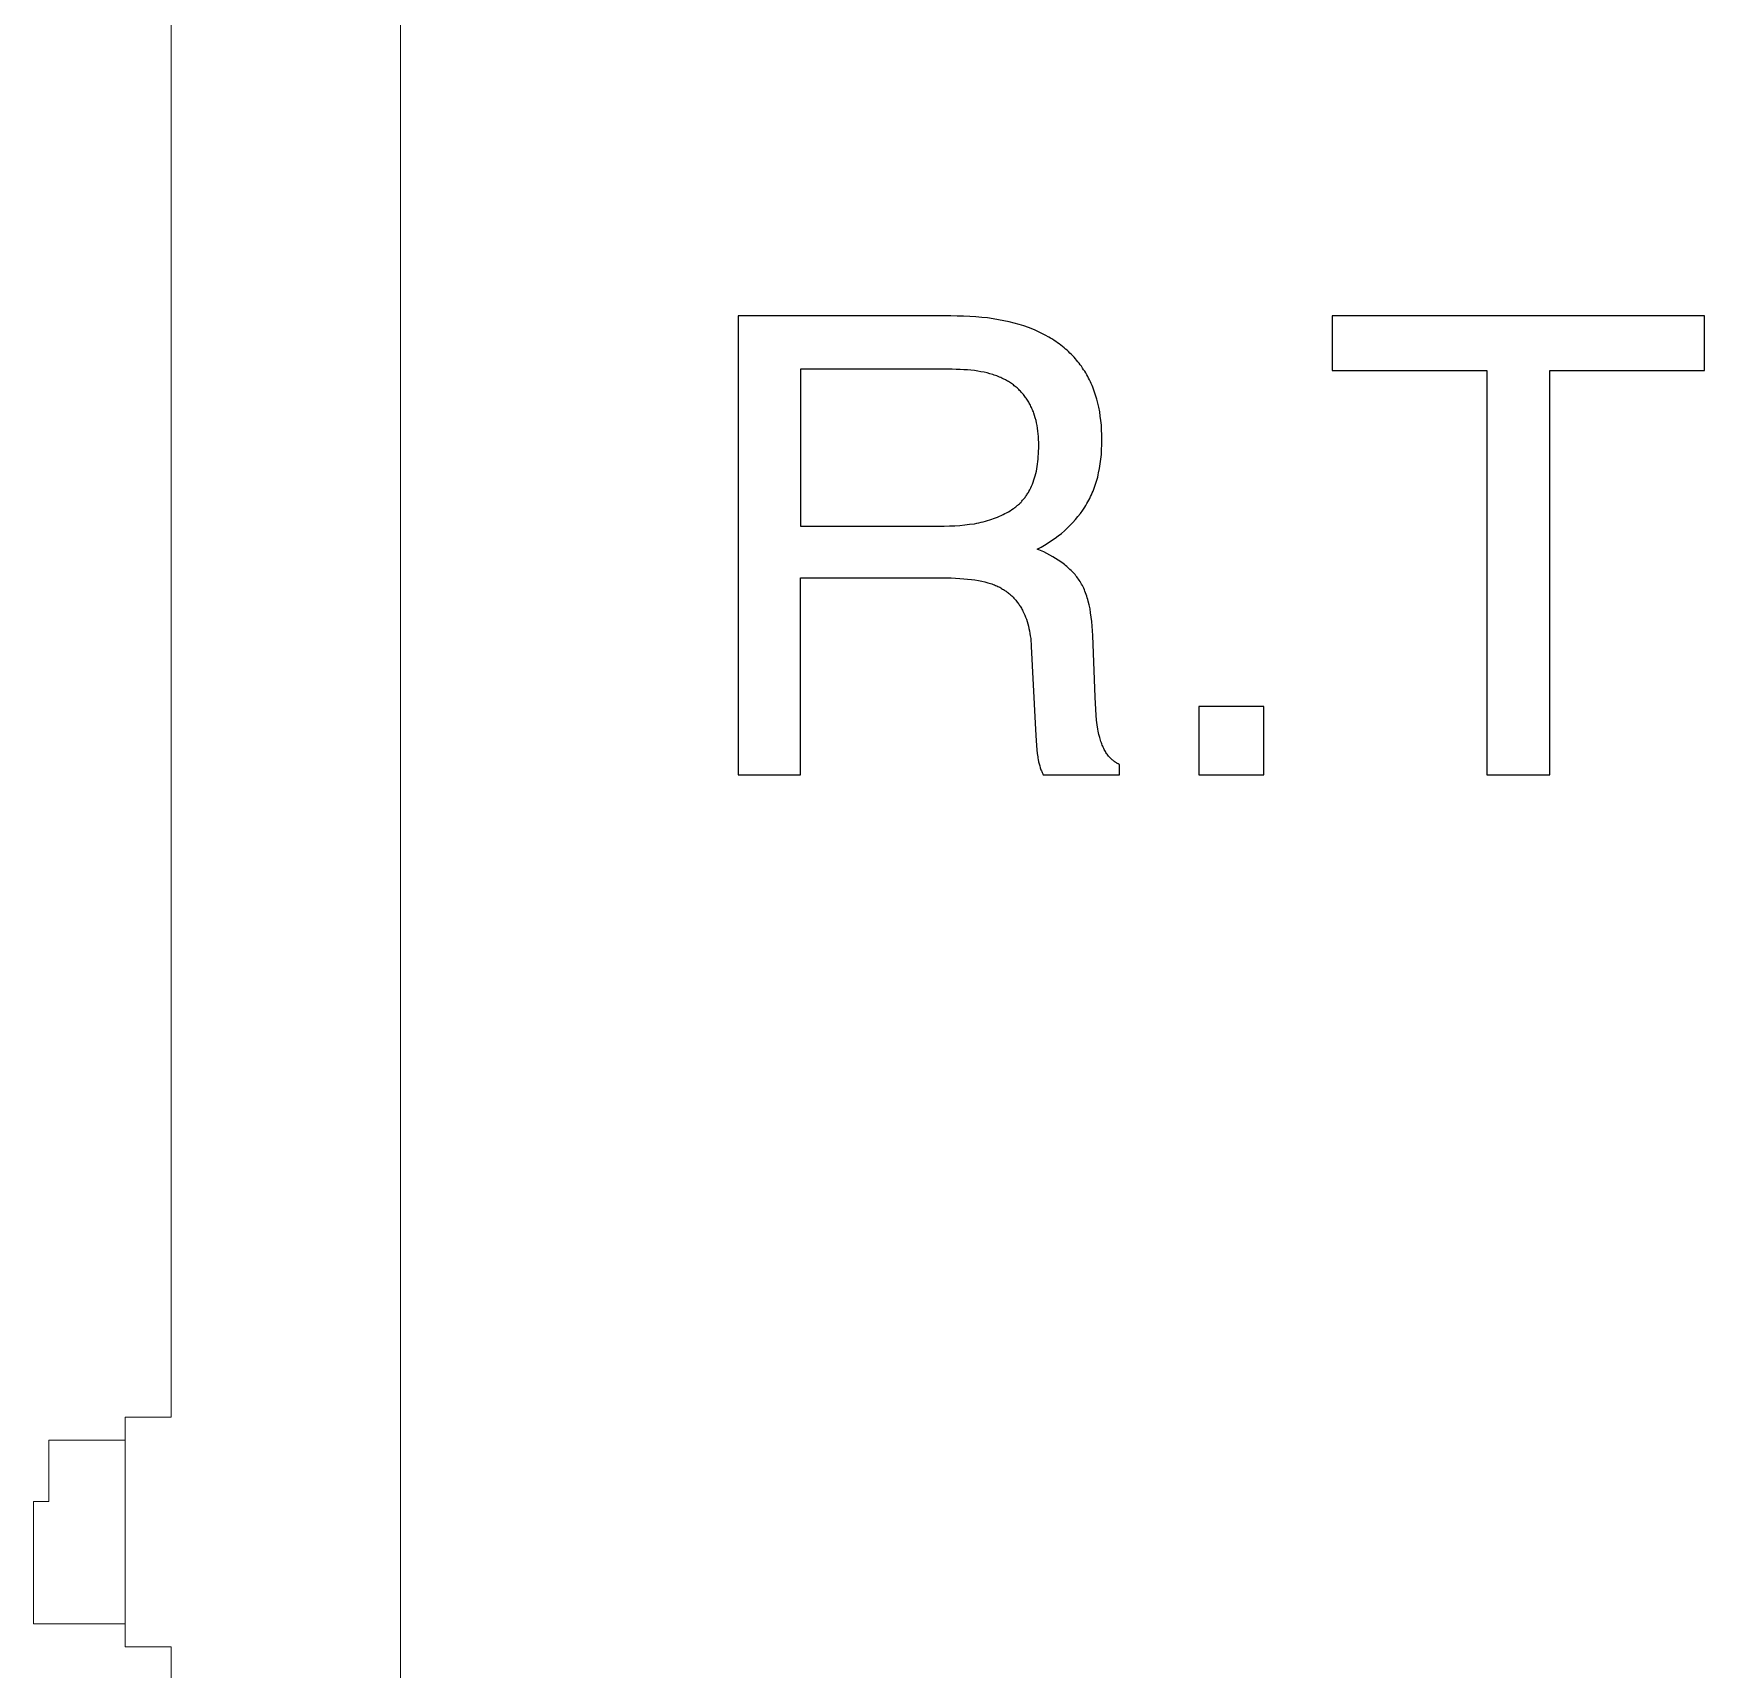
# Model space of a CAD drawing. Header units: metres. Extents: x 0 to 2861, y -1 to 1496.
# Drawn here: x 6.371 to 7.464, y 31.357 to 32.426 of the extents above; entities that cross this region are included whole.
import ezdxf

# ---------------------------------------------------------------- set-up
doc = ezdxf.new("R2010")
doc.units = ezdxf.units.M
doc.layers.add('ARS-KUSEN', color=25, linetype='Continuous', lineweight=9)
doc.layers.add('ARS_DINDING', color=1, linetype='Continuous', lineweight=15)
doc.layers.add('Default', color=18, linetype='Continuous')

msp = doc.modelspace()

# ---------------------------------------------------------------- linework, layer by layer
at = {"layer": 'ARS-KUSEN'}
msp.add_lwpolyline([(6.4313, 31.5065), (6.3813, 31.5065), (6.3813, 31.4665), (6.3713, 31.4665), (6.3713, 31.3865), (6.4313, 31.3865)], close=True, dxfattribs=at)
at = {"layer": 'ARS_DINDING', "color": 251}
for points in [[(6.6113, 33.2132), (6.6113, 31.3415), (6.4613, 31.3415), (6.4613, 31.3715)], [(6.4613, 31.5215), (6.4613, 33.2089)], [(6.4313, 31.5215), (6.4313, 31.3715)], [(6.4313, 31.5215), (6.4613, 31.5215)], [(6.4313, 31.3715), (6.4613, 31.3715)]]:
    msp.add_lwpolyline(points, dxfattribs=at)
at = {"layer": 'Default'}
for points in [[(6.9709, 32.2417), (6.832, 32.2417)], [(6.832, 32.2417), (6.832, 31.9417)], [(7.0275, 32.0891), (7.03, 32.0905), (7.0323, 32.0918), (7.0347, 32.0933), (7.0369, 32.0948), (7.0391, 32.0963), (7.0412, 32.0979), (7.0433, 32.0995), (7.0453, 32.1012), (7.0472, 32.103), (7.049, 32.1048), (7.0508, 32.1066), (7.0525, 32.1085), (7.0541, 32.1105), (7.0557, 32.1125), (7.0572, 32.1146), (7.0586, 32.1167), (7.0593, 32.1178), (7.06, 32.1189), (7.0606, 32.12), (7.0612, 32.1211), (7.0618, 32.1223), (7.0624, 32.1235), (7.063, 32.1247), (7.0635, 32.1259), (7.064, 32.1271), (7.0645, 32.1284), (7.065, 32.1296), (7.0654, 32.1309), (7.0658, 32.1323), (7.0662, 32.1336), (7.0666, 32.1349), (7.067, 32.1363), (7.0673, 32.1377), (7.0676, 32.1391), (7.0682, 32.142), (7.0687, 32.1449), (7.0691, 32.1479), (7.0694, 32.151), (7.0696, 32.1542), (7.0697, 32.1575), (7.0698, 32.1608), (7.0697, 32.164), (7.0696, 32.1671), (7.0694, 32.1702), (7.0691, 32.1732), (7.0687, 32.1762), (7.0683, 32.179), (7.0677, 32.1819), (7.0671, 32.1846), (7.0664, 32.1873), (7.066, 32.1886), (7.0656, 32.1899), (7.0652, 32.1912), (7.0648, 32.1925), (7.0643, 32.1938), (7.0638, 32.195), (7.0633, 32.1962), (7.0628, 32.1974), (7.0622, 32.1986), (7.0617, 32.1998), (7.0611, 32.201), (7.0605, 32.2021), (7.0598, 32.2032), (7.0592, 32.2044), (7.0585, 32.2055), (7.0578, 32.2065), (7.0571, 32.2076), (7.0564, 32.2087), (7.0556, 32.2097), (7.0549, 32.2107), (7.0541, 32.2117), (7.0532, 32.2127), (7.0524, 32.2137), (7.0516, 32.2146), (7.0507, 32.2156), (7.0498, 32.2165), (7.0489, 32.2174), (7.0479, 32.2183), (7.047, 32.2192), (7.046, 32.22), (7.045, 32.2209), (7.044, 32.2217), (7.0429, 32.2225), (7.0418, 32.2233), (7.0408, 32.2241), (7.0397, 32.2249), (7.0385, 32.2256), (7.0374, 32.2264), (7.0362, 32.2271), (7.035, 32.2278), (7.0326, 32.2291), (7.0301, 32.2304), (7.0275, 32.2317), (7.0261, 32.2323), (7.0247, 32.2329), (7.0217, 32.234), (7.0187, 32.2351), (7.0156, 32.2361), (7.0124, 32.2369), (7.0091, 32.2378), (7.0057, 32.2385), (7.0022, 32.2392), (6.9986, 32.2398), (6.995, 32.2403), (6.9912, 32.2407), (6.9873, 32.2411), (6.9834, 32.2413), (6.9793, 32.2415), (6.9752, 32.2416), (6.9709, 32.2417)], [(7.4637, 32.2417), (7.2203, 32.2417)], [(7.2203, 32.2417), (7.2203, 32.2059)], [(7.4637, 32.2059), (7.4637, 32.2417)], [(6.9719, 32.2068), (6.8727, 32.2068)], [(6.8727, 32.2068), (6.8727, 32.1042)], [(6.9666, 32.1042), (6.9702, 32.1043), (6.9736, 32.1044), (6.9769, 32.1046), (6.9802, 32.105), (6.9833, 32.1054), (6.9864, 32.1058), (6.9879, 32.1061), (6.9894, 32.1064), (6.9908, 32.1068), (6.9922, 32.1071), (6.9936, 32.1075), (6.995, 32.1079), (6.9964, 32.1083), (6.9977, 32.1087), (6.999, 32.1092), (7.0003, 32.1096), (7.0016, 32.1101), (7.0028, 32.1107), (7.004, 32.1112), (7.0052, 32.1118), (7.0064, 32.1124), (7.0075, 32.113), (7.0086, 32.1136), (7.0097, 32.1143), (7.0108, 32.115), (7.0119, 32.1157), (7.0124, 32.116), (7.0129, 32.1164), (7.0134, 32.1168), (7.0139, 32.1172), (7.0144, 32.1176), (7.0148, 32.118), (7.0153, 32.1184), (7.0158, 32.1188), (7.0162, 32.1193), (7.0167, 32.1197), (7.0171, 32.1201), (7.0175, 32.1206), (7.0179, 32.1211), (7.0183, 32.1216), (7.0187, 32.122), (7.0191, 32.1225), (7.0195, 32.123), (7.0199, 32.1236), (7.0203, 32.1241), (7.0206, 32.1246), (7.021, 32.1252), (7.0213, 32.1257), (7.0217, 32.1263), (7.022, 32.1268), (7.0226, 32.128), (7.0232, 32.1292), (7.0238, 32.1304), (7.0243, 32.1317), (7.0248, 32.133), (7.0253, 32.1344), (7.0258, 32.1357), (7.0262, 32.1372), (7.0265, 32.1386), (7.0269, 32.1401), (7.0272, 32.1416), (7.0275, 32.1432), (7.0277, 32.1448), (7.0279, 32.1464), (7.0281, 32.1481), (7.0282, 32.1498), (7.0284, 32.1515), (7.0284, 32.1533), (7.0285, 32.1551), (7.0285, 32.1569), (7.0285, 32.1589), (7.0284, 32.1609), (7.0283, 32.1628), (7.0281, 32.1646), (7.0279, 32.1664), (7.0277, 32.1682), (7.0274, 32.17), (7.027, 32.1717), (7.0267, 32.1733), (7.0262, 32.175), (7.0258, 32.1766), (7.0252, 32.1781), (7.025, 32.1789), (7.0247, 32.1796), (7.0244, 32.1803), (7.024, 32.1811), (7.0237, 32.1818), (7.0234, 32.1825), (7.023, 32.1832), (7.0227, 32.1839), (7.0223, 32.1846), (7.0219, 32.1852), (7.0215, 32.1859), (7.0211, 32.1865), (7.0207, 32.1872), (7.0203, 32.1878), (7.0199, 32.1884), (7.0194, 32.189), (7.0189, 32.1896), (7.0185, 32.1902), (7.018, 32.1908), (7.0175, 32.1914), (7.017, 32.1919), (7.0165, 32.1925), (7.0159, 32.193), (7.0154, 32.1935), (7.0149, 32.1941), (7.0143, 32.1946), (7.0137, 32.1951), (7.0131, 32.1955), (7.0125, 32.196), (7.0119, 32.1965), (7.0113, 32.197), (7.0107, 32.1974), (7.01, 32.1978), (7.0094, 32.1983), (7.0087, 32.1987), (7.008, 32.1991), (7.0074, 32.1995), (7.0067, 32.1999), (7.0052, 32.2006), (7.0044, 32.201), (7.0036, 32.2014), (7.0028, 32.2017), (7.002, 32.2021), (7.0011, 32.2024), (7.0003, 32.2027), (6.9994, 32.203), (6.9985, 32.2033), (6.9966, 32.2039), (6.9947, 32.2044), (6.9927, 32.2048), (6.9907, 32.2052), (6.9886, 32.2056), (6.9864, 32.2059), (6.9841, 32.2062), (6.9818, 32.2064), (6.9795, 32.2065), (6.977, 32.2067), (6.9745, 32.2067), (6.9719, 32.2068)], [(7.2203, 32.2059), (7.3214, 32.2059)], [(7.3214, 32.2059), (7.3214, 31.9417)], [(7.3626, 31.9417), (7.3626, 32.2059)], [(7.3626, 32.2059), (7.4637, 32.2059)], [(6.8727, 32.1042), (6.9666, 32.1042)], [(7.0638, 32.0326), (7.0637, 32.0358), (7.0635, 32.0389), (7.0632, 32.0419), (7.0628, 32.0447), (7.0624, 32.0475), (7.062, 32.0501), (7.0614, 32.0527), (7.0608, 32.0551), (7.0605, 32.0562), (7.0602, 32.0574), (7.0599, 32.0585), (7.0595, 32.0596), (7.0591, 32.0606), (7.0587, 32.0616), (7.0583, 32.0626), (7.0579, 32.0636), (7.0574, 32.0646), (7.057, 32.0655), (7.0565, 32.0663), (7.056, 32.0672), (7.0555, 32.068), (7.055, 32.0688), (7.0545, 32.0696), (7.0539, 32.0703), (7.0534, 32.0711), (7.0528, 32.0718), (7.0522, 32.0725), (7.0516, 32.0732), (7.0509, 32.0739), (7.0503, 32.0745), (7.0496, 32.0752), (7.0489, 32.0759), (7.0482, 32.0765), (7.0475, 32.0772), (7.0468, 32.0778), (7.046, 32.0784), (7.0453, 32.0791), (7.0445, 32.0797), (7.0429, 32.0809), (7.0412, 32.082), (7.0394, 32.0831), (7.0376, 32.0842), (7.0357, 32.0853), (7.0338, 32.0863), (7.0317, 32.0873), (7.0296, 32.0882), (7.0275, 32.0891)], [(6.8727, 31.9417), (6.8727, 32.0703)], [(6.8727, 32.0703), (6.9652, 32.0703)], [(6.9652, 32.0703), (6.9712, 32.0703), (6.9768, 32.07), (6.9795, 32.0698), (6.982, 32.0696), (6.9845, 32.0693), (6.9868, 32.069), (6.989, 32.0686), (6.9912, 32.0682), (6.9932, 32.0677), (6.9951, 32.0672), (6.996, 32.067), (6.9969, 32.0667), (6.9978, 32.0664), (6.9986, 32.0661), (6.9995, 32.0658), (7.0002, 32.0655), (7.001, 32.0652), (7.0018, 32.0648), (7.0024, 32.0645), (7.003, 32.0642), (7.0036, 32.0638), (7.0042, 32.0635), (7.0048, 32.0631), (7.0054, 32.0628), (7.006, 32.0624), (7.0066, 32.062), (7.0071, 32.0616), (7.0077, 32.0612), (7.0082, 32.0608), (7.0087, 32.0604), (7.0093, 32.06), (7.0098, 32.0595), (7.0103, 32.0591), (7.0108, 32.0586), (7.0113, 32.0581), (7.0117, 32.0577), (7.0122, 32.0572), (7.0127, 32.0567), (7.0131, 32.0562), (7.0135, 32.0557), (7.014, 32.0551), (7.0144, 32.0546), (7.0148, 32.054), (7.0152, 32.0535), (7.0156, 32.0529), (7.016, 32.0524), (7.0164, 32.0518), (7.0167, 32.0512), (7.0171, 32.0506), (7.0174, 32.05), (7.0178, 32.0493), (7.0181, 32.0487), (7.0187, 32.0474), (7.0193, 32.0461), (7.0199, 32.0447), (7.0204, 32.0433), (7.0209, 32.0419), (7.0213, 32.0404), (7.0217, 32.0389), (7.0221, 32.0373), (7.0224, 32.0358), (7.0227, 32.0341), (7.0229, 32.0325), (7.0232, 32.0308), (7.0234, 32.029), (7.0235, 32.0272), (7.0236, 32.0254)], [(7.0653, 31.9923), (7.0638, 32.0326)], [(7.0236, 32.0254), (7.0261, 31.9754)], [(7.0812, 31.9484), (7.0809, 31.9485), (7.0806, 31.9487), (7.0803, 31.9488), (7.08, 31.949), (7.0798, 31.9491), (7.0795, 31.9493), (7.0792, 31.9494), (7.0789, 31.9496), (7.0787, 31.9498), (7.0784, 31.9499), (7.0781, 31.9501), (7.0779, 31.9503), (7.0776, 31.9505), (7.0774, 31.9507), (7.0769, 31.9511), (7.0764, 31.9515), (7.0759, 31.952), (7.0754, 31.9524), (7.075, 31.9529), (7.0745, 31.9534), (7.0741, 31.9539), (7.0736, 31.9545), (7.0732, 31.9551), (7.0728, 31.9556), (7.0724, 31.9562), (7.0721, 31.9569), (7.0717, 31.9575), (7.0713, 31.9582), (7.071, 31.9589), (7.0706, 31.9596), (7.0703, 31.9603), (7.07, 31.961), (7.0697, 31.9618), (7.0694, 31.9626), (7.0691, 31.9634), (7.0689, 31.9642), (7.0686, 31.9651), (7.0684, 31.9659), (7.0678, 31.9679), (7.0676, 31.969), (7.0673, 31.9702), (7.0671, 31.9715), (7.0667, 31.9743), (7.0663, 31.9774), (7.066, 31.9807), (7.0657, 31.9843), (7.0653, 31.9923)], [(7.1331, 31.9862), (7.1331, 31.9417)], [(7.1757, 31.9862), (7.1331, 31.9862)], [(7.1757, 31.9417), (7.1757, 31.9862)], [(7.0261, 31.9754), (7.0265, 31.9673), (7.027, 31.9607), (7.0272, 31.9579), (7.0275, 31.9555), (7.0278, 31.9534), (7.0279, 31.9525), (7.0281, 31.9517), (7.0284, 31.9502), (7.0288, 31.9488), (7.0291, 31.9474), (7.0295, 31.9461), (7.0297, 31.9455), (7.0299, 31.9449), (7.0302, 31.9443), (7.0304, 31.9438), (7.0306, 31.9432), (7.0309, 31.9427), (7.0311, 31.9422), (7.0314, 31.9417)], [(6.832, 31.9417), (6.8727, 31.9417)], [(7.0314, 31.9417), (7.0812, 31.9417)], [(7.0812, 31.9417), (7.0812, 31.9484)], [(7.1331, 31.9417), (7.1757, 31.9417)], [(7.3214, 31.9417), (7.3626, 31.9417)]]:
    msp.add_lwpolyline(points, dxfattribs=at)

doc.saveas('drawing.dxf')
